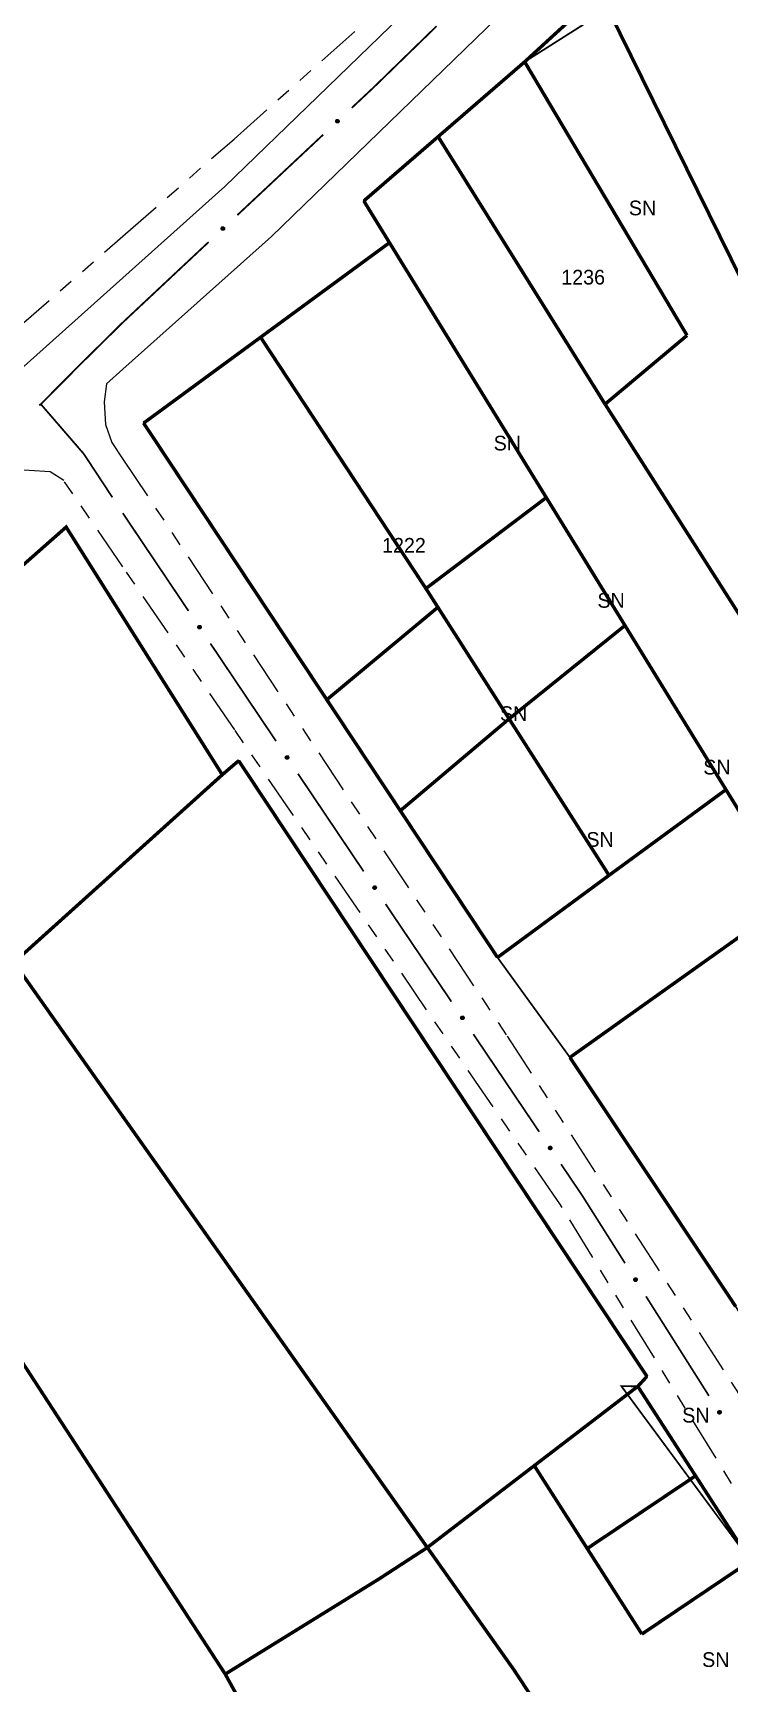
# Model space of a CAD drawing. Extents: x 205807 to 207855, y 4874692 to 4876446.
# Drawn here: x 206947 to 207017.9, y 4876194 to 4876362.2 of the extents above; entities that cross this region are included whole.
import ezdxf
from ezdxf.enums import TextEntityAlignment as Align

# ---------------------------------------------------------------- set-up
doc = ezdxf.new("R2010")
doc.units = 0
doc.header["$LTSCALE"] = 1.5
doc.header["$MEASUREMENT"] = 0
doc.linetypes.add('TRACO_25', pattern=[8, 3, -1, 1, -1, 1, -1])
for name, color, linetype in [('CD_MALHA_LOTES', 7, 'CONTINUOUS'), ('RU-QUADRA', 210, 'CONTINUOUS'), ('SV-EIXO-RUA-N-PAV', 6, 'CONTINUOUS'), ('SV-EIXO-RUA-PAV', 20, 'CONTINUOUS'), ('SV-FX-DOM-EST', 20, 'CONTINUOUS'), ('SV-RUA-NAO-PAV', 7, 'CONTINUOUS'), ('SV-RUA-PAVIM', 7, 'CONTINUOUS'), ('Th_NmrPort', 1, 'CONTINUOUS')]:
    doc.layers.add(name, color=color, linetype=linetype)

msp = doc.modelspace()

# ---------------------------------------------------------------- linework, layer by layer
at = {"layer": 'CD_MALHA_LOTES', "linetype": 'Continuous', "const_width": 0.35, "flags": 128}
for points in [[(206997.110717, 4876359.217749), (207004.711978, 4876366.186736)], [(207024.748226, 4876325.76617), (207005.607428, 4876364.602444)], [(206988.286197, 4876351.589821), (206997.110717, 4876359.217749)], [(207013.667388, 4876331.332938), (206997.110717, 4876359.217749)], [(206980.708364, 4876345.039532), (206988.286197, 4876351.589821)], [(207005.306073, 4876324.328556), (206988.286197, 4876351.589821)], [(206983.327034, 4876340.784748), (206980.708364, 4876345.039532)], [(206970.183853, 4876331.144942), (206983.327034, 4876340.784748)], [(206999.31575, 4876314.806464), (206983.327034, 4876340.784748)], [(206970.183853, 4876331.144942), (206958.257328, 4876322.397488)], [(206987.040867, 4876305.537863), (206970.183853, 4876331.144942)], [(207005.306073, 4876324.328556), (207013.667388, 4876331.332938)], [(207030.291494, 4876285.17917), (207005.306073, 4876324.328556)], [(206958.257328, 4876322.397488), (206976.935891, 4876294.20655)], [(206987.040867, 4876305.537863), (206999.31575, 4876314.806464)], [(206999.31575, 4876314.806464), (207007.33838, 4876301.771387)], [(206927.296779, 4876291.463806), (206950.35817, 4876311.802683), (206956.142619, 4876302.631304)], [(206988.26225, 4876303.625433), (206987.040867, 4876305.537863)], [(206956.142619, 4876302.631304), (206966.27908, 4876286.559709)], [(206976.935891, 4876294.20655), (206988.26225, 4876303.625433)], [(206995.522863, 4876292.256842), (206988.26225, 4876303.625433)], [(206995.522863, 4876292.256842), (207007.33838, 4876301.771387)], [(207007.33838, 4876301.771387), (207017.6352, 4876285.041232)], [(206984.430193, 4876282.895646), (206976.935891, 4876294.20655)], [(206984.430193, 4876282.895646), (206995.522863, 4876292.256842)], [(207005.710226, 4876276.305576), (206995.522863, 4876292.256842)], [(206966.27908, 4876286.559709), (206967.94702, 4876287.992234)], [(206967.94702, 4876287.992234), (207009.581467, 4876225.239784)], [(206956.142082, 4876277.429588), (206966.27908, 4876286.559709)], [(207017.6352, 4876285.041232), (207005.710226, 4876276.305576)], [(207021.061416, 4876279.474355), (207017.6352, 4876285.041232)], [(206994.341412, 4876267.93697), (206984.430193, 4876282.895646)], [(206956.140664, 4876210.93356), (206912.314957, 4876278.250664)], [(206945.041522, 4876267.431613), (206956.142082, 4876277.429588)], [(207005.710226, 4876276.305576), (206994.341412, 4876267.93697)], [(207001.725788, 4876257.748488), (207024.503784, 4876273.953686)], [(206956.141534, 4876251.725286), (206945.041522, 4876267.431613)], [(207018.622175, 4876232.369639), (207001.725788, 4876257.748488)], [(206987.184055, 4876207.800646), (206956.141534, 4876251.725286)], [(207009.581467, 4876225.239784), (207008.644222, 4876224.224462)], [(206998.087873, 4876216.145515), (207008.644222, 4876224.224462)], [(207008.644222, 4876224.224462), (207014.534531, 4876215.109234)], [(206987.184055, 4876207.800646), (206998.087873, 4876216.145515)], [(207003.48771, 4876207.696856), (206998.087873, 4876216.145515)], [(207003.48771, 4876207.696856), (207014.534531, 4876215.109234)], [(207014.534531, 4876215.109234), (207020.138416, 4876206.437247)], [(206966.579211, 4876194.899757), (206956.140664, 4876210.93356)], [(206966.579211, 4876194.899757), (206982.247623, 4876204.591218), (206987.184055, 4876207.800646)], [(207004.431437, 4876182.552642), (206996.019145, 4876195.326711), (206987.184055, 4876207.800646)], [(207009.060315, 4876198.977882), (207003.48771, 4876207.696856)], [(207020.138416, 4876206.437247), (207009.060315, 4876198.977882)], [(206970.004085, 4876188.669921), (206966.579211, 4876194.899757)]]:
    msp.add_lwpolyline(points, dxfattribs=at)
at = {"layer": 'RU-QUADRA', "linetype": 'Continuous', "const_width": 0.18, "flags": 128}
for points in [[(207005.607428, 4876364.602444), (206997.110717, 4876359.217749), (206988.286197, 4876351.589821), (206980.708364, 4876345.039532), (206983.327034, 4876340.784748), (206970.183853, 4876331.144942), (206958.257328, 4876322.397488), (206976.935891, 4876294.20655), (206984.430193, 4876282.895646), (206994.341412, 4876267.93697), (207001.725788, 4876257.748488), (207018.622175, 4876232.369639), (207036.364466, 4876204.004431), (207037.159339, 4876204.513511), (207043.539857, 4876194.920328), (207042.663924, 4876194.203869), (207060.021643, 4876168.02314)], [(206929.006185, 4876166.088669), (206914.639738, 4876194.146502), (206882.620648, 4876257.615039), (206912.314957, 4876278.250664), (206927.296779, 4876291.463806), (206950.35817, 4876311.802683), (206956.142619, 4876302.631304), (206966.27908, 4876286.559709), (206967.94702, 4876287.992234), (207009.581467, 4876225.239784), (207008.644222, 4876224.224462), (207006.967658, 4876224.249161), (207020.138416, 4876206.437247), (207026.001258, 4876197.364524), (207023.528257, 4876195.725663), (207004.431437, 4876182.552642)], [(206994.341412, 4876267.93697), (207001.725788, 4876257.748488)]]:
    msp.add_lwpolyline(points, dxfattribs=at)
at = {"layer": 'SV-EIXO-RUA-N-PAV', "const_width": 0.18}
for points in [[(206947.774598, 4876324.325795), (206951.69951, 4876319.787616)], [(206951.69951, 4876319.787616), (206952.163598, 4876319.251013)], [(206952.163598, 4876319.251013), (206955.071134, 4876314.831042)], [(206956.136393, 4876313.211658), (206962.834336, 4876303.254873)], [(206965.066984, 4876299.935945), (206971.764926, 4876289.97916)], [(206973.997574, 4876286.660232), (206980.695516, 4876276.703447)], [(206982.928164, 4876273.384519), (206984.044488, 4876271.725055)], [(206984.044488, 4876271.725055), (206984.152132, 4876271.565037)], [(206984.152132, 4876271.565037), (206989.638964, 4876263.436398)], [(206991.876855, 4876260.121003), (206998.590529, 4876250.174819)], [(207000.828421, 4876246.859424), (207002.506839, 4876244.372878)], [(207002.506839, 4876244.372878), (207002.975129, 4876243.679115)], [(207002.975129, 4876243.679115), (207007.340671, 4876236.781559)], [(207009.479862, 4876233.401638), (207015.897433, 4876223.261876)]]:
    msp.add_lwpolyline(points, dxfattribs=at)
at = {"layer": 'SV-EIXO-RUA-N-PAV'}
for points in [[(206963.9618, 4876301.776068), (206964.009927, 4876301.767357), (206964.049508, 4876301.75003), (206964.078361, 4876301.726076), (206964.098338, 4876301.69826), (206964.11557, 4876301.667501), (206964.126102, 4876301.632657), (206964.129225, 4876301.591395), (206964.120826, 4876301.543056), (206964.10041, 4876301.503675), (206964.07844, 4876301.474132), (206964.050634, 4876301.451631), (206964.020473, 4876301.435391), (206963.983917, 4876301.425648), (206963.942071, 4876301.422891), (206963.893669, 4876301.432514), (206963.854981, 4876301.449767), (206963.827682, 4876301.47367), (206963.805238, 4876301.501766), (206963.788021, 4876301.533379), (206963.77788, 4876301.567643), (206963.77518, 4876301.609781), (206963.78531, 4876301.657428), (206963.802078, 4876301.69621), (206963.825591, 4876301.723838), (206963.85375, 4876301.745312), (206963.88439, 4876301.762971), (206963.918976, 4876301.775016), (206963.9618, 4876301.776068)], [(206972.89239, 4876288.500355), (206972.940517, 4876288.491644), (206972.980098, 4876288.474317), (206973.008951, 4876288.450363), (206973.028928, 4876288.422547), (206973.04616, 4876288.391788), (206973.056692, 4876288.356944), (206973.059815, 4876288.315681), (206973.051416, 4876288.267343), (206973.031001, 4876288.227962), (206973.00903, 4876288.198419), (206972.981225, 4876288.175918), (206972.951064, 4876288.159678), (206972.914508, 4876288.149935), (206972.872661, 4876288.147178), (206972.824259, 4876288.1568), (206972.785571, 4876288.174054), (206972.758272, 4876288.197956), (206972.735828, 4876288.226053), (206972.718611, 4876288.257666), (206972.70847, 4876288.29193), (206972.70577, 4876288.334068), (206972.715901, 4876288.381715), (206972.732669, 4876288.420497), (206972.756181, 4876288.448125), (206972.78434, 4876288.469599), (206972.81498, 4876288.487258), (206972.849566, 4876288.499303), (206972.89239, 4876288.500355)], [(206981.822981, 4876275.224642), (206981.871107, 4876275.215931), (206981.910688, 4876275.198604), (206981.939541, 4876275.17465), (206981.959518, 4876275.146834), (206981.976751, 4876275.116075), (206981.987283, 4876275.081231), (206981.990406, 4876275.039968), (206981.982006, 4876274.99163), (206981.961591, 4876274.952249), (206981.93962, 4876274.922706), (206981.911815, 4876274.900205), (206981.881654, 4876274.883965), (206981.845098, 4876274.874222), (206981.803251, 4876274.871465), (206981.754849, 4876274.881087), (206981.716162, 4876274.898341), (206981.688862, 4876274.922243), (206981.666418, 4876274.95034), (206981.649201, 4876274.981953), (206981.63906, 4876275.016216), (206981.636361, 4876275.058354), (206981.646491, 4876275.106001), (206981.663259, 4876275.144784), (206981.686771, 4876275.172412), (206981.71493, 4876275.193886), (206981.745571, 4876275.211545), (206981.780156, 4876275.22359), (206981.822981, 4876275.224642)], [(206990.768764, 4876261.959377), (206990.816904, 4876261.950742), (206990.856513, 4876261.933477), (206990.885403, 4876261.909569), (206990.905424, 4876261.881784), (206990.922705, 4876261.851053), (206990.933293, 4876261.816225), (206990.936481, 4876261.774968), (206990.928158, 4876261.726616), (206990.907805, 4876261.687203), (206990.885881, 4876261.657625), (206990.858111, 4876261.63508), (206990.827976, 4876261.618793), (206990.791435, 4876261.608992), (206990.749593, 4876261.606169), (206990.701176, 4876261.615715), (206990.662461, 4876261.632907), (206990.635124, 4876261.656766), (206990.612635, 4876261.684827), (206990.595369, 4876261.716413), (206990.585173, 4876261.750661), (206990.582407, 4876261.792794), (206990.592462, 4876261.840457), (206990.609169, 4876261.879266), (206990.632637, 4876261.906932), (206990.660762, 4876261.928449), (206990.691375, 4876261.946157), (206990.725941, 4876261.958257), (206990.768764, 4876261.959377)], [(206999.72033, 4876248.697798), (206999.76847, 4876248.689163), (206999.808078, 4876248.671898), (206999.836969, 4876248.64799), (206999.85699, 4876248.620206), (206999.874271, 4876248.589474), (206999.884858, 4876248.554647), (206999.888046, 4876248.513389), (206999.879724, 4876248.465037), (206999.85937, 4876248.425625), (206999.837446, 4876248.396046), (206999.809677, 4876248.373501), (206999.779541, 4876248.357214), (206999.743001, 4876248.347413), (206999.701159, 4876248.34459), (206999.652741, 4876248.354136), (206999.614027, 4876248.371329), (206999.586689, 4876248.395188), (206999.564201, 4876248.423249), (206999.546934, 4876248.454834), (206999.536739, 4876248.489082), (206999.533973, 4876248.531216), (206999.544028, 4876248.578878), (206999.560734, 4876248.617688), (206999.584203, 4876248.645353), (206999.612328, 4876248.666871), (206999.642941, 4876248.684578), (206999.677507, 4876248.696678), (206999.72033, 4876248.697798)], [(207008.426442, 4876235.271876), (207008.474307, 4876235.261826), (207008.513389, 4876235.243401), (207008.541563, 4876235.218652), (207008.560756, 4876235.190289), (207008.577124, 4876235.159062), (207008.58668, 4876235.123937), (207008.58865, 4876235.082604), (207008.578906, 4876235.034518), (207008.5574, 4876234.995723), (207008.534613, 4876234.966804), (207008.506191, 4876234.945087), (207008.475589, 4876234.929695), (207008.438775, 4876234.920975), (207008.396868, 4876234.919387), (207008.348753, 4876234.930356), (207008.310562, 4876234.948682), (207008.28394, 4876234.973337), (207008.262288, 4876235.002049), (207008.24596, 4876235.03413), (207008.236779, 4876235.068663), (207008.235256, 4876235.11086), (207008.246711, 4876235.158205), (207008.264555, 4876235.196505), (207008.288829, 4876235.223467), (207008.317576, 4876235.244146), (207008.348697, 4876235.260944), (207008.383605, 4876235.272019), (207008.426442, 4876235.271876)], [(207016.983204, 4876221.752193), (207017.031068, 4876221.742143), (207017.070151, 4876221.723718), (207017.098324, 4876221.698968), (207017.117518, 4876221.670606), (207017.133885, 4876221.639379), (207017.143441, 4876221.604254), (207017.145412, 4876221.562921), (207017.135667, 4876221.514835), (207017.114161, 4876221.47604), (207017.091375, 4876221.44712), (207017.062953, 4876221.425404), (207017.03235, 4876221.410012), (207016.995537, 4876221.401292), (207016.953629, 4876221.399704), (207016.905515, 4876221.410673), (207016.867323, 4876221.428999), (207016.840701, 4876221.453654), (207016.81905, 4876221.482365), (207016.802722, 4876221.514446), (207016.79354, 4876221.548979), (207016.792018, 4876221.591176), (207016.803473, 4876221.638522), (207016.821316, 4876221.676822), (207016.84559, 4876221.703783), (207016.874337, 4876221.724463), (207016.905459, 4876221.74126), (207016.940367, 4876221.752336), (207016.983204, 4876221.752193)]]:
    msp.add_lwpolyline(points, close=True, dxfattribs=at)
for points in [[(206963.77518, 4876301.609781), (206963.942071, 4876301.422891)], [(206963.77788, 4876301.567643), (206963.893669, 4876301.432514)], [(206963.781578, 4876301.585471), (206963.913154, 4876301.43388)], [(206963.783658, 4876301.631272), (206963.96087, 4876301.42651)], [(206963.78531, 4876301.657428), (206963.983917, 4876301.425648)], [(206963.7859, 4876301.547265), (206963.870338, 4876301.446191)], [(206963.788021, 4876301.533379), (206963.854981, 4876301.449767)], [(206963.794075, 4876301.674459), (206963.998685, 4876301.433858)], [(206963.802078, 4876301.69621), (206964.020473, 4876301.435391)], [(206963.815134, 4876301.706715), (206964.033453, 4876301.445735)], [(206963.825591, 4876301.723838), (206964.050634, 4876301.451631)], [(206963.840762, 4876301.732179), (206964.061387, 4876301.462882)], [(206963.85375, 4876301.745312), (206964.07844, 4876301.474132)], [(206963.872093, 4876301.75161), (206964.088128, 4876301.494027)], [(206963.88439, 4876301.762971), (206964.10041, 4876301.503675)], [(206963.904206, 4876301.76499), (206964.108425, 4876301.527415)], [(206963.918976, 4876301.775016), (206964.120826, 4876301.543056)], [(206963.939365, 4876301.773841), (206964.121498, 4876301.569099)], [(206963.9618, 4876301.776068), (206964.129225, 4876301.591395)], [(206963.987822, 4876301.770258), (206964.123186, 4876301.617927)], [(206964.009927, 4876301.767357), (206964.126102, 4876301.632657)], [(206964.032533, 4876301.757577), (206964.115077, 4876301.656874)], [(206964.049508, 4876301.75003), (206964.11557, 4876301.667501)], [(206972.70577, 4876288.334068), (206972.872661, 4876288.147178)], [(206972.70847, 4876288.29193), (206972.824259, 4876288.1568)], [(206972.712168, 4876288.309757), (206972.843745, 4876288.158167)], [(206972.714248, 4876288.355559), (206972.891461, 4876288.150797)], [(206972.715901, 4876288.381715), (206972.914508, 4876288.149935)], [(206972.71649, 4876288.271552), (206972.800928, 4876288.170478)], [(206972.718611, 4876288.257666), (206972.785571, 4876288.174054)], [(206972.724665, 4876288.398746), (206972.929275, 4876288.158145)], [(206972.732669, 4876288.420497), (206972.951064, 4876288.159678)], [(206972.745724, 4876288.431002), (206972.964044, 4876288.170022)], [(206972.756181, 4876288.448125), (206972.981225, 4876288.175918)], [(206972.771353, 4876288.456466), (206972.991978, 4876288.187169)], [(206972.78434, 4876288.469599), (206973.00903, 4876288.198419)], [(206972.802683, 4876288.475897), (206973.018718, 4876288.218313)], [(206972.81498, 4876288.487258), (206973.031001, 4876288.227962)], [(206972.834796, 4876288.489277), (206973.039016, 4876288.251702)], [(206972.849566, 4876288.499303), (206973.051416, 4876288.267343)], [(206972.869955, 4876288.498128), (206973.052088, 4876288.293386)], [(206972.89239, 4876288.500355), (206973.059815, 4876288.315681)], [(206972.918412, 4876288.494545), (206973.053777, 4876288.342214)], [(206972.940517, 4876288.491644), (206973.056692, 4876288.356944)], [(206972.963123, 4876288.481864), (206973.045667, 4876288.381161)], [(206972.980098, 4876288.474317), (206973.04616, 4876288.391788)], [(206981.636361, 4876275.058354), (206981.803251, 4876274.871465)], [(206981.63906, 4876275.016216), (206981.754849, 4876274.881087)], [(206981.642758, 4876275.034044), (206981.774335, 4876274.882454)], [(206981.644838, 4876275.079846), (206981.822051, 4876274.875084)], [(206981.646491, 4876275.106001), (206981.845098, 4876274.874222)], [(206981.64708, 4876274.995838), (206981.731518, 4876274.894765)], [(206981.649201, 4876274.981953), (206981.716162, 4876274.898341)], [(206981.655255, 4876275.123033), (206981.859865, 4876274.882432)], [(206981.663259, 4876275.144784), (206981.881654, 4876274.883965)], [(206981.676314, 4876275.155289), (206981.894634, 4876274.894309)], [(206981.686771, 4876275.172412), (206981.911815, 4876274.900205)], [(206981.701943, 4876275.180752), (206981.922568, 4876274.911456)], [(206981.71493, 4876275.193886), (206981.93962, 4876274.922706)], [(206981.733273, 4876275.200184), (206981.949308, 4876274.9426)], [(206981.745571, 4876275.211545), (206981.961591, 4876274.952249)], [(206981.765386, 4876275.213564), (206981.969606, 4876274.975989)], [(206981.780156, 4876275.22359), (206981.982006, 4876274.99163)], [(206981.800546, 4876275.222415), (206981.982678, 4876275.017673)], [(206981.822981, 4876275.224642), (206981.990406, 4876275.039968)], [(206981.849003, 4876275.218832), (206981.984367, 4876275.066501)], [(206981.871107, 4876275.215931), (206981.987283, 4876275.081231)], [(206981.893713, 4876275.206151), (206981.976257, 4876275.105448)], [(206981.910688, 4876275.198604), (206981.976751, 4876275.116075)], [(206990.582407, 4876261.792794), (206990.749593, 4876261.606169)], [(206990.585173, 4876261.750661), (206990.701176, 4876261.615715)], [(206990.588843, 4876261.768494), (206990.720659, 4876261.617112)], [(206990.590851, 4876261.814299), (206990.768387, 4876261.609817)], [(206990.592462, 4876261.840457), (206990.791435, 4876261.608992)], [(206990.593226, 4876261.730295), (206990.677823, 4876261.629355)], [(206990.595369, 4876261.716413), (206990.662461, 4876261.632907)], [(206990.601199, 4876261.857503), (206990.80619, 4876261.617225)], [(206990.609169, 4876261.879266), (206990.827976, 4876261.618793)], [(206990.622207, 4876261.889792), (206990.840939, 4876261.629157)], [(206990.632637, 4876261.906932), (206990.858111, 4876261.63508)], [(206990.647796, 4876261.915296), (206990.868846, 4876261.646348)], [(206990.660762, 4876261.928449), (206990.885881, 4876261.657625)], [(206990.679096, 4876261.934777), (206990.895537, 4876261.677535)], [(206990.691375, 4876261.946157), (206990.907805, 4876261.687203)], [(206990.711187, 4876261.948207), (206990.915782, 4876261.710956)], [(206990.725941, 4876261.958257), (206990.928158, 4876261.726616)], [(206990.746333, 4876261.957114), (206990.928788, 4876261.752661)], [(206990.768764, 4876261.959377), (206990.936481, 4876261.774968)], [(206990.794795, 4876261.953608), (206990.9304, 4876261.801491)], [(206990.816904, 4876261.950742), (206990.933293, 4876261.816225)], [(206990.839526, 4876261.940997), (206990.922229, 4876261.840425)], [(206990.856513, 4876261.933477), (206990.922705, 4876261.851053)], [(206999.542416, 4876248.55272), (206999.719952, 4876248.348239)], [(206999.544028, 4876248.578878), (206999.743001, 4876248.347413)], [(206999.552765, 4876248.595924), (206999.757755, 4876248.355647)], [(206999.560734, 4876248.617688), (206999.779541, 4876248.357214)], [(206999.573773, 4876248.628213), (206999.792505, 4876248.367578)], [(206999.584203, 4876248.645353), (206999.809677, 4876248.373501)], [(206999.599361, 4876248.653717), (206999.820412, 4876248.384769)], [(206999.612328, 4876248.666871), (206999.837446, 4876248.396046)], [(206999.630661, 4876248.673198), (206999.847103, 4876248.415956)], [(206999.642941, 4876248.684578), (206999.85937, 4876248.425625)], [(206999.662753, 4876248.686629), (206999.867348, 4876248.449377)], [(206999.677507, 4876248.696678), (206999.879724, 4876248.465037)], [(206999.697898, 4876248.695535), (206999.880354, 4876248.491082)], [(206999.72033, 4876248.697798), (206999.888046, 4876248.513389)], [(206999.746361, 4876248.692029), (206999.881966, 4876248.539912)], [(206999.76847, 4876248.689163), (206999.884858, 4876248.554647)], [(206999.791091, 4876248.679419), (206999.873794, 4876248.578846)], [(206999.808078, 4876248.671898), (206999.874271, 4876248.589474)], [(206999.533973, 4876248.531216), (206999.701159, 4876248.34459)], [(206999.536739, 4876248.489082), (206999.652741, 4876248.354136)], [(206999.540409, 4876248.506915), (206999.672225, 4876248.355533)], [(206999.544791, 4876248.468717), (206999.629389, 4876248.367776)], [(206999.546934, 4876248.454834), (206999.614027, 4876248.371329)], [(207008.235256, 4876235.11086), (207008.396868, 4876234.919387)], [(207008.240973, 4876235.08638), (207008.368269, 4876234.931179)], [(207008.24433, 4876235.132106), (207008.415761, 4876234.92248)], [(207008.246711, 4876235.158205), (207008.438775, 4876234.920975)], [(207008.255947, 4876235.174986), (207008.453766, 4876234.92877)], [(207008.264555, 4876235.196505), (207008.475589, 4876234.929695)], [(207008.277898, 4876235.206642), (207008.488852, 4876234.939673)], [(207008.288829, 4876235.223467), (207008.506191, 4876234.945087)], [(207008.304227, 4876235.23138), (207008.517254, 4876234.956034)], [(207008.317576, 4876235.244146), (207008.534613, 4876234.966804)], [(207008.336088, 4876235.24993), (207008.544853, 4876234.98642)], [(207008.348697, 4876235.260944), (207008.5574, 4876234.995723)], [(207008.368561, 4876235.262409), (207008.566074, 4876235.019229)], [(207008.383605, 4876235.272019), (207008.578906, 4876235.034518)], [(207008.403954, 4876235.270276), (207008.580304, 4876235.060533)], [(207008.426442, 4876235.271876), (207008.58865, 4876235.082604)], [(207008.452292, 4876235.265343), (207008.583354, 4876235.109294)], [(207008.474307, 4876235.261826), (207008.58668, 4876235.123937)], [(207008.496631, 4876235.251419), (207008.576334, 4876235.148452)], [(207008.513389, 4876235.243401), (207008.577124, 4876235.159062)], [(207008.236779, 4876235.068663), (207008.348753, 4876234.930356)], [(207008.244228, 4876235.048069), (207008.325813, 4876234.944679)], [(207008.24596, 4876235.03413), (207008.310562, 4876234.948682)], [(207016.803473, 4876221.638522), (207016.995537, 4876221.401292)], [(207016.812709, 4876221.655303), (207017.010528, 4876221.409087)], [(207016.821316, 4876221.676822), (207017.03235, 4876221.410012)], [(207016.83466, 4876221.686959), (207017.045614, 4876221.41999)], [(207016.84559, 4876221.703783), (207017.062953, 4876221.425404)], [(207016.860989, 4876221.711697), (207017.074015, 4876221.43635)], [(207016.874337, 4876221.724463), (207017.091375, 4876221.44712)], [(207016.892849, 4876221.730247), (207017.101614, 4876221.466737)], [(207016.905459, 4876221.74126), (207017.114161, 4876221.47604)], [(207016.925323, 4876221.742726), (207017.122835, 4876221.499546)], [(207016.940367, 4876221.752336), (207017.135667, 4876221.514835)], [(207016.960715, 4876221.750593), (207017.137065, 4876221.54085)], [(207016.983204, 4876221.752193), (207017.145412, 4876221.562921)], [(207017.009054, 4876221.745659), (207017.140115, 4876221.589611)], [(207017.031068, 4876221.742143), (207017.143441, 4876221.604254)], [(207017.053393, 4876221.731736), (207017.133095, 4876221.628769)], [(207017.070151, 4876221.723718), (207017.133885, 4876221.639379)], [(207016.792018, 4876221.591176), (207016.953629, 4876221.399704)], [(207016.79354, 4876221.548979), (207016.905515, 4876221.410673)], [(207016.797734, 4876221.566697), (207016.925031, 4876221.411495)], [(207016.800989, 4876221.528386), (207016.882574, 4876221.424996)], [(207016.801091, 4876221.612423), (207016.972523, 4876221.402797)], [(207016.802722, 4876221.514446), (207016.867323, 4876221.428999)]]:
    msp.add_lwpolyline(points, dxfattribs=at)
at = {"layer": 'SV-EIXO-RUA-PAV', "const_width": 0.18}
for points in [[(206981.689932, 4876356.591746), (206988.126788, 4876362.850788)], [(206979.484503, 4876354.526041), (206981.674048, 4876356.576868)], [(206981.674048, 4876356.576868), (206981.689932, 4876356.591746)], [(206967.806927, 4876343.588298), (206976.565109, 4876351.791605)], [(206956.129351, 4876332.650555), (206964.887533, 4876340.853862)], [(206956.129351, 4876332.650555), (206951.856594, 4876328.438246)], [(206951.845735, 4876328.42754), (206948.334209, 4876324.889613)], [(206951.856594, 4876328.438246), (206951.845735, 4876328.42754)], [(206947.774598, 4876324.325795), (206947.612332, 4876324.199521)], [(206948.334209, 4876324.889613), (206947.774598, 4876324.325795)]]:
    msp.add_lwpolyline(points, dxfattribs=at)
at = {"layer": 'SV-EIXO-RUA-PAV'}
for points in [[(206977.844689, 4876353.140944), (206977.845595, 4876353.189844), (206977.856373, 4876353.231686), (206977.875408, 4876353.263997), (206977.899672, 4876353.288163), (206977.927281, 4876353.31009), (206977.959994, 4876353.326056), (206978.000227, 4876353.335734), (206978.049287, 4876353.33517), (206978.091424, 4876353.321311), (206978.1241, 4876353.304345), (206978.150756, 4876353.280494), (206978.171608, 4876353.253316), (206978.187069, 4876353.218788), (206978.196478, 4876353.17792), (206978.194716, 4876353.128602), (206978.183868, 4876353.087654), (206978.164637, 4876353.056885), (206978.140489, 4876353.030238), (206978.112034, 4876353.00819), (206978.079832, 4876352.992703), (206978.038667, 4876352.983303), (206977.990014, 4876352.985687), (206977.94905, 4876352.99604), (206977.918019, 4876353.014834), (206977.89232, 4876353.039199), (206977.869991, 4876353.066623), (206977.852572, 4876353.098838), (206977.844689, 4876353.140944)], [(206966.167113, 4876342.203201), (206966.168019, 4876342.252101), (206966.178798, 4876342.293943), (206966.197832, 4876342.326253), (206966.222097, 4876342.35042), (206966.249706, 4876342.372347), (206966.282418, 4876342.388313), (206966.322651, 4876342.397991), (206966.371711, 4876342.397426), (206966.413848, 4876342.383568), (206966.446524, 4876342.366602), (206966.47318, 4876342.342751), (206966.494032, 4876342.315573), (206966.509493, 4876342.281044), (206966.518903, 4876342.240176), (206966.517141, 4876342.190859), (206966.506292, 4876342.149911), (206966.487061, 4876342.119142), (206966.462913, 4876342.092495), (206966.434458, 4876342.070447), (206966.402256, 4876342.054959), (206966.361092, 4876342.045559), (206966.312438, 4876342.047943), (206966.271474, 4876342.058297), (206966.240443, 4876342.077091), (206966.214745, 4876342.101456), (206966.192415, 4876342.12888), (206966.174996, 4876342.161095), (206966.167113, 4876342.203201)]]:
    msp.add_lwpolyline(points, close=True, dxfattribs=at)
for points in [[(206977.844689, 4876353.140944), (206978.000227, 4876353.335734)], [(206977.845595, 4876353.189844), (206977.959994, 4876353.326056)], [(206977.846265, 4876353.16756), (206977.975001, 4876353.325532)], [(206977.850473, 4876353.119154), (206978.023471, 4876353.33167)], [(206977.851636, 4876353.213723), (206977.937851, 4876353.311302)], [(206977.852572, 4876353.098838), (206978.049287, 4876353.33517)], [(206977.856373, 4876353.231686), (206977.927281, 4876353.31009)], [(206977.86483, 4876353.085861), (206978.066709, 4876353.325428)], [(206977.869991, 4876353.066623), (206978.091424, 4876353.321311)], [(206977.883171, 4876353.0563), (206978.102912, 4876353.310729)], [(206977.89232, 4876353.039199), (206978.1241, 4876353.304345)], [(206977.907361, 4876353.028478), (206978.137931, 4876353.28931)], [(206977.918019, 4876353.014834), (206978.150756, 4876353.280494)], [(206977.936593, 4876353.007248), (206978.159322, 4876353.264476)], [(206977.94905, 4876352.99604), (206978.171608, 4876353.253316)], [(206977.9718, 4876352.991616), (206978.176603, 4876353.232053)], [(206977.990014, 4876352.985687), (206978.187069, 4876353.218788)], [(206978.016097, 4876352.988236), (206978.189901, 4876353.195899)], [(206978.038667, 4876352.983303), (206978.196478, 4876353.17792)], [(206978.061642, 4876352.993504), (206978.190253, 4876353.147619)], [(206978.079832, 4876352.992703), (206978.194716, 4876353.128602)], [(206978.098666, 4876353.003877), (206978.184944, 4876353.103385)], [(206978.112034, 4876353.00819), (206978.183868, 4876353.087654)], [(206966.167113, 4876342.203201), (206966.322651, 4876342.397991)], [(206966.168019, 4876342.252101), (206966.282418, 4876342.388313)], [(206966.168689, 4876342.229817), (206966.297425, 4876342.387789)], [(206966.172898, 4876342.18141), (206966.345895, 4876342.393927)], [(206966.174061, 4876342.275979), (206966.260275, 4876342.373558)], [(206966.174996, 4876342.161095), (206966.371711, 4876342.397426)], [(206966.178798, 4876342.293943), (206966.249706, 4876342.372347)], [(206966.187255, 4876342.148118), (206966.389133, 4876342.387685)], [(206966.192415, 4876342.12888), (206966.413848, 4876342.383568)], [(206966.205595, 4876342.118556), (206966.425336, 4876342.372986)], [(206966.214745, 4876342.101456), (206966.446524, 4876342.366602)], [(206966.229785, 4876342.090734), (206966.460355, 4876342.351567)], [(206966.240443, 4876342.077091), (206966.47318, 4876342.342751)], [(206966.259017, 4876342.069505), (206966.481746, 4876342.326733)], [(206966.271474, 4876342.058297), (206966.494032, 4876342.315573)], [(206966.294225, 4876342.053873), (206966.499028, 4876342.29431)], [(206966.312438, 4876342.047943), (206966.509493, 4876342.281044)], [(206966.338522, 4876342.050493), (206966.512326, 4876342.258156)], [(206966.361092, 4876342.045559), (206966.518903, 4876342.240176)], [(206966.384067, 4876342.055761), (206966.512677, 4876342.209875)], [(206966.402256, 4876342.054959), (206966.517141, 4876342.190859)], [(206966.42109, 4876342.066134), (206966.507368, 4876342.165642)], [(206966.434458, 4876342.070447), (206966.506292, 4876342.149911)]]:
    msp.add_lwpolyline(points, dxfattribs=at)
at = {"layer": 'SV-FX-DOM-EST', "linetype": 'TRACO_25'}
for points in [[(206956.143447, 4876341.462471, 6.033406), (206967.472755, 4876351.340082, 6.033406), (206986.913022, 4876368.636814, 6.108307), (207006.575823, 4876388.082531, 6.382946), (207011.324129, 4876393.022182, 6.382946), (207021.515974, 4876403.777932, 6.532748), (207045.699864, 4876427.854233, 6.582683), (207050.463834, 4876432.767328, 6.757452)], [(206940.82557, 4876323.544653, 5.708834), (206942.179746, 4876327.578701, 5.958505), (206942.955853, 4876329.971731, 5.858636), (206945.230551, 4876331.947915, 5.90857), (206956.143447, 4876341.462471, 6.033406)]]:
    msp.add_polyline3d(points, dxfattribs=at)
at = {"layer": 'SV-RUA-NAO-PAV', "linetype": 'TRACO_25'}
for points in [[(206954.473787, 4876326.40972, 6.208176), (206954.218819, 4876324.574641, 6.008439), (206954.372691, 4876322.244706, 6.008439), (206955.030653, 4876320.406818, 6.008439), (206956.142962, 4876318.73757, 6.133275)], [(206956.142728, 4876307.765991, 6.008439), (206950.131398, 4876316.533371, 6.008439), (206948.713786, 4876317.434637, 6.008439), (206946.591697, 4876317.57611, 6.008439), (206944.644014, 4876317.637874, 6.008439)], [(206956.142962, 4876318.73757, 6.133275), (206995.335859, 4876259.920586, 6.133275), (207032.541345, 4876202.470662, 6.308044), (207036.692163, 4876195.916573, 6.732485), (207071.850112, 4876140.139437, 6.387412), (207100.763492, 4876090.497769, 6.461176), (207129.58123, 4876042.516774, 6.879175), (207160.265269, 4875991.082185, 6.68247), (207220.259697, 4875891.742395, 5.846474), (207254.475747, 4875832.925188, 5.551416), (207262.559413, 4875819.344412, 5.821886), (207264.127965, 4875818.673382, 5.821886), (207265.99463, 4875818.268503, 5.821886)], [(207257.049582, 4875814.295929, 5.797297), (207257.155654, 4875816.65983, 5.797297), (207255.733542, 4875819.715602, 5.797297), (207209.908875, 4875899.216576, 6.116943), (207145.292184, 4876005.601042, 6.903763), (207085.238058, 4876107.4822, 6.879175), (207048.870389, 4876164.834097, 6.80541), (207033.699262, 4876189.103101, 6.208176), (207010.952205, 4876174.41045, 6.208176), (207006.570963, 4876181.446991, 6.208176), (207029.185255, 4876196.449427, 6.208176), (207000.695293, 4876242.824842, 6.208176), (206967.553477, 4876291.123691, 6.033406), (206956.142728, 4876307.765991, 6.008439)]]:
    msp.add_polyline3d(points, dxfattribs=at)
at = {"layer": 'SV-RUA-PAVIM', "linetype": 'Continuous'}
for points in [[(207051.839564, 4876430.102753, 6.757452), (207029.67137, 4876407.640376, 6.757452), (206966.546156, 4876346.497068, 6.283077), (206956.143356, 4876337.213866, 5.783735)], [(207012.909715, 4876381.72992, 6.757452), (206971.279217, 4876341.40647, 6.283077), (206956.143158, 4876327.899425, 5.783735)], [(206956.143356, 4876337.213866, 5.783735), (206940.82557, 4876323.544653, 5.783735), (206911.358552, 4876297.249014, 5.783735), (206891.254696, 4876281.185447, 5.534064), (206875.1562, 4876269.75572, 5.109623), (206852.489956, 4876255.396625, 4.884919), (206848.283937, 4876253.16662, 4.884919), (206822.207156, 4876238.419966, 4.460478), (206771.623155, 4876210.53539, 4.036037), (206763.494306, 4876205.9958, 3.811333), (206739.939147, 4876192.484172, 4.253502), (206717.697833, 4876180.347549, 4.253502), (206691.140625, 4876167.330272, 4.253502), (206661.299698, 4876153.37211, 4.253502), (206652.021068, 4876149.240475, 4.354594), (206642.654926, 4876145.293569, 4.409028), (206631.710843, 4876140.839892, 4.42458), (206617.37894, 4876135.421696, 4.42458), (206603.609011, 4876130.642586, 4.463461)], [(206956.143158, 4876327.899425, 5.783735), (206954.473787, 4876326.40972, 5.783735)]]:
    msp.add_polyline3d(points, dxfattribs=at)

# ---------------------------------------------------------------- texts
at = {"layer": 'Th_NmrPort', "color": 1}
for s, p in [('SN', (207007.735531, 4876344.323533)), ('1236', (207000.842419, 4876337.270116)), ('SN', (206993.949307, 4876320.357947)), ('1222', (206982.567658, 4876309.938127)), ('SN', (207004.529432, 4876304.327454)), ('SN', (206994.590527, 4876292.7855)), ('SN', (207015.323501, 4876287.335132)), ('SN', (207003.407298, 4876279.961106)), ('SN', (207013.171159, 4876221.291122)), ('SN', (207015.204555, 4876196.382022))]:
    msp.add_text(s, height=1.5, dxfattribs=at).set_placement(p, align=Align.MIDDLE_LEFT)

doc.saveas('drawing.dxf')
